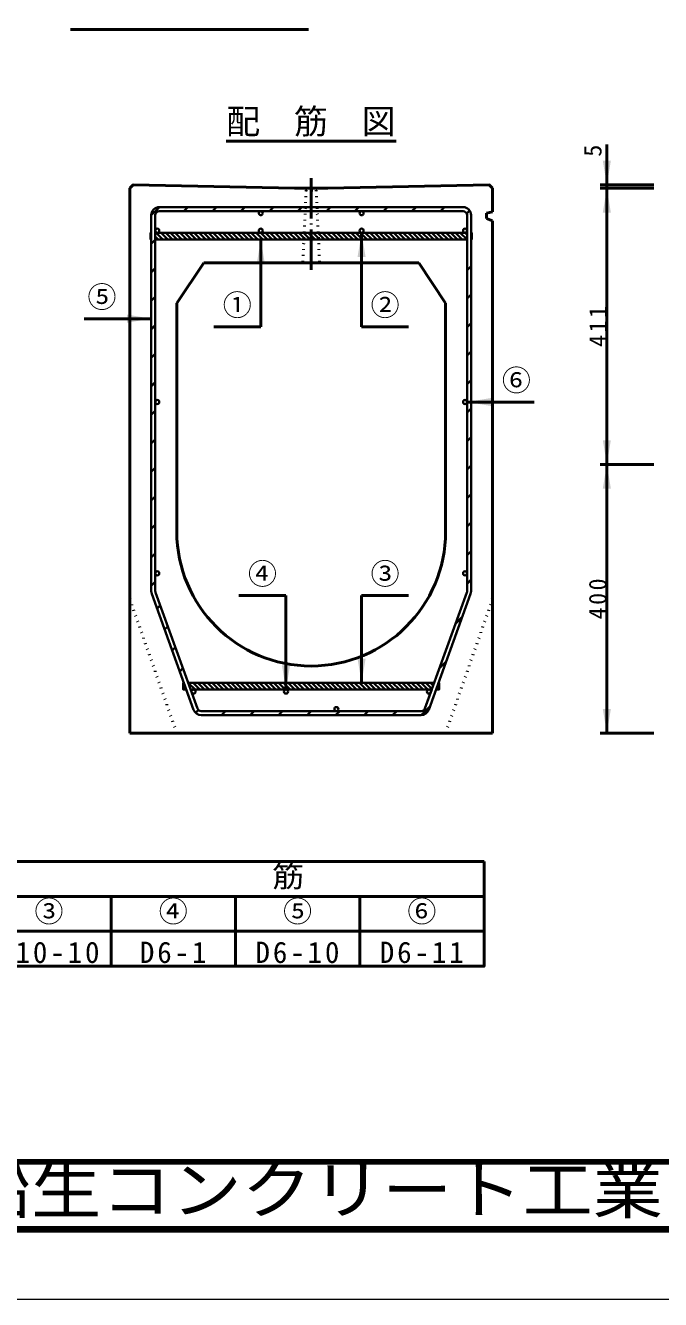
# Model space of a CAD drawing. Units: millimetres, scale not verified. Extents: x -2102 to 2102, y -1485 to 1485.
# Drawn here: x -1110 to -165, y -1485 to 411 of the extents above; entities that cross this region are included whole.
import ezdxf
from ezdxf.enums import TextEntityAlignment as Align

# ---------------------------------------------------------------- set-up
doc = ezdxf.new("R2010")
doc.units = ezdxf.units.MM
doc.header["$LTSCALE"] = 5
doc.linetypes.add('DOTTED', pattern=[1.75, 0.25, -1.5])
doc.linetypes.add('LONG_DASHED_DOTTED', pattern=[15.25, 12, -1.5, 0.25, -1.5])
doc.layers.add('0-0_V-nasSTD', color=7, linetype='Continuous', lineweight=35)
doc.layers.add('0-1_0', color=7, linetype='Continuous', lineweight=50)
doc.styles.add('ＭＳ ゴシック', font='')
doc.styles.get('ＭＳ ゴシック').set_extended_font_data('MS Gothic')

msp = doc.modelspace()

# ---------------------------------------------------------------- linework, layer by layer
at = {"layer": '0-0_V-nasSTD'}
for p, q in [((-923.724, 97.095), (-922.724, 96.095)), ((-452.724, 102.827), (-916.724, 102.827)), ((-916.724, 97.166), (-912.385, 92.827)), ((-915.314, 102.827), (-905.314, 92.827)), ((-908.243, 102.827), (-898.243, 92.827)), ((-901.172, 102.827), (-891.172, 92.827)), ((-894.101, 102.827), (-884.101, 92.827)), ((-887.03, 102.827), (-877.03, 92.827)), ((-879.959, 102.827), (-869.959, 92.827)), ((-872.888, 102.827), (-862.888, 92.827)), ((-865.817, 102.827), (-855.817, 92.827)), ((-858.746, 102.827), (-848.746, 92.827)), ((-851.674, 102.827), (-841.674, 92.827)), ((-844.603, 102.827), (-834.603, 92.827)), ((-837.532, 102.827), (-827.532, 92.827)), ((-830.461, 102.827), (-820.461, 92.827)), ((-823.39, 102.827), (-813.39, 92.827)), ((-816.319, 102.827), (-806.319, 92.827)), ((-809.248, 102.827), (-799.248, 92.827)), ((-802.177, 102.827), (-792.177, 92.827)), ((-795.106, 102.827), (-785.106, 92.827)), ((-788.035, 102.827), (-778.035, 92.827)), ((-780.964, 102.827), (-770.964, 92.827)), ((-773.893, 102.827), (-763.893, 92.827)), ((-766.822, 102.827), (-756.822, 92.827)), ((-759.751, 102.827), (-749.751, 92.827)), ((-752.68, 102.827), (-742.68, 92.827)), ((-745.608, 102.827), (-735.608, 92.827)), ((-738.537, 102.827), (-728.537, 92.827)), ((-731.466, 102.827), (-721.466, 92.827)), ((-724.395, 102.827), (-714.395, 92.827)), ((-717.324, 102.827), (-707.324, 92.827)), ((-710.253, 102.827), (-700.253, 92.827)), ((-703.182, 102.827), (-693.182, 92.827)), ((-696.111, 102.827), (-686.111, 92.827)), ((-689.04, 102.827), (-679.04, 92.827)), ((-681.969, 102.827), (-671.969, 92.827)), ((-674.898, 102.827), (-664.898, 92.827)), ((-667.827, 102.827), (-657.827, 92.827)), ((-660.756, 102.827), (-650.756, 92.827)), ((-653.685, 102.827), (-643.685, 92.827)), ((-646.614, 102.827), (-636.614, 92.827)), ((-639.542, 102.827), (-629.542, 92.827)), ((-632.471, 102.827), (-622.471, 92.827)), ((-625.4, 102.827), (-615.4, 92.827)), ((-618.329, 102.827), (-608.329, 92.827)), ((-611.258, 102.827), (-601.258, 92.827)), ((-604.187, 102.827), (-594.187, 92.827)), ((-597.116, 102.827), (-587.116, 92.827)), ((-590.045, 102.827), (-580.045, 92.827)), ((-582.974, 102.827), (-572.974, 92.827)), ((-575.903, 102.827), (-565.903, 92.827)), ((-568.832, 102.827), (-558.832, 92.827)), ((-561.761, 102.827), (-551.761, 92.827)), ((-554.69, 102.827), (-544.69, 92.827)), ((-547.619, 102.827), (-537.619, 92.827)), ((-540.548, 102.827), (-530.548, 92.827)), ((-533.476, 102.827), (-523.476, 92.827)), ((-526.405, 102.827), (-516.405, 92.827)), ((-519.334, 102.827), (-509.334, 92.827)), ((-512.263, 102.827), (-502.263, 92.827)), ((-505.192, 102.827), (-495.192, 92.827)), ((-498.121, 102.827), (-488.121, 92.827)), ((-491.05, 102.827), (-481.05, 92.827)), ((-483.979, 102.827), (-473.979, 92.827)), ((-476.908, 102.827), (-466.908, 92.827)), ((-469.837, 102.827), (-459.837, 92.827)), ((-462.766, 102.827), (-452.766, 92.827)), ((-455.695, 102.827), (-452.724, 99.856)), ((-446.724, 100.927), (-445.724, 99.927)), ((-446.724, 93.856), (-445.724, 92.856)), ((-874.639, -567.173), (-873.895, -567.917)), ((-867.568, -567.173), (-857.568, -577.173)), ((-860.497, -567.173), (-850.497, -577.173)), ((-853.426, -567.173), (-843.426, -577.173)), ((-846.355, -567.173), (-836.355, -577.173)), ((-839.284, -567.173), (-829.284, -577.173)), ((-832.213, -567.173), (-822.213, -577.173)), ((-825.142, -567.173), (-815.142, -577.173)), ((-818.071, -567.173), (-808.071, -577.173)), ((-811, -567.173), (-801, -577.173)), ((-803.928, -567.173), (-793.928, -577.173)), ((-796.857, -567.173), (-786.857, -577.173)), ((-789.786, -567.173), (-779.786, -577.173)), ((-782.715, -567.173), (-772.715, -577.173)), ((-775.644, -567.173), (-765.644, -577.173)), ((-768.573, -567.173), (-758.573, -577.173)), ((-761.502, -567.173), (-751.502, -577.173)), ((-754.431, -567.173), (-744.431, -577.173)), ((-747.36, -567.173), (-737.36, -577.173)), ((-740.289, -567.173), (-730.289, -577.173)), ((-733.218, -567.173), (-723.218, -577.173)), ((-726.147, -567.173), (-716.147, -577.173)), ((-719.076, -567.173), (-709.076, -577.173)), ((-712.005, -567.173), (-702.005, -577.173)), ((-704.934, -567.173), (-694.934, -577.173)), ((-697.862, -567.173), (-687.862, -577.173)), ((-690.791, -567.173), (-680.791, -577.173)), ((-683.72, -567.173), (-673.72, -577.173)), ((-676.649, -567.173), (-666.649, -577.173)), ((-669.578, -567.173), (-659.578, -577.173)), ((-662.507, -567.173), (-652.507, -577.173)), ((-655.436, -567.173), (-645.436, -577.173)), ((-648.365, -567.173), (-638.365, -577.173)), ((-641.294, -567.173), (-631.294, -577.173)), ((-634.223, -567.173), (-624.223, -577.173)), ((-627.152, -567.173), (-617.152, -577.173)), ((-620.081, -567.173), (-610.081, -577.173)), ((-613.01, -567.173), (-603.01, -577.173)), ((-605.939, -567.173), (-595.939, -577.173)), ((-598.867, -567.173), (-588.867, -577.173)), ((-591.796, -567.173), (-581.796, -577.173)), ((-584.725, -567.173), (-574.725, -577.173)), ((-577.654, -567.173), (-567.654, -577.173)), ((-570.583, -567.173), (-560.583, -577.173)), ((-563.512, -567.173), (-553.512, -577.173)), ((-556.441, -567.173), (-546.441, -577.173)), ((-549.37, -567.173), (-539.37, -577.173)), ((-542.299, -567.173), (-532.299, -577.173)), ((-535.228, -567.173), (-525.228, -577.173)), ((-528.157, -567.173), (-518.157, -577.173)), ((-521.086, -567.173), (-511.086, -577.173)), ((-514.015, -567.173), (-504.94, -576.247)), ((-506.944, -567.173), (-503.064, -571.052)), ((-875.163, -573.72), (-871.71, -577.173)), ((-515.399, -605.211), (-505.275, -577.173)), ((-498.378, -575.739), (-496.944, -577.173)), ((-496.502, -570.544), (-494.284, -572.761))]:
    msp.add_line(p, q, dxfattribs=at)
at = {"layer": '0-0_V-nasSTD', "lineweight": 50}
for p, q in [((-982.5, -833), (-1167.5, -833)), ((-797.5, -833), (-982.5, -833)), ((-612.5, -833), (-797.5, -833)), ((-427.5, -833), (-612.5, -833)), ((-427.5, -885), (-427.5, -833)), ((-1167.5, -885), (-982.5, -885)), ((-797.5, -885), (-612.5, -885)), ((-612.5, -937), (-612.5, -885)), ((-612.5, -885), (-427.5, -885)), ((-612.5, -989), (-612.5, -937))]:
    msp.add_line(p, q, dxfattribs=at)
at = {"layer": '0-0_V-nasSTD', "lineweight": 100}
msp.add_line((-1997.5, -1380), (1997.5, -1380), dxfattribs=at)
at = {"layer": '0-0_V-nasSTD', "lineweight": 18}
for points in [[(-2102.5, -1485), (-2102.5, 1485), (2102.5, 1485), (2102.5, -1485)], [(-2002.5, -1385), (-2002.5, 1385), (2002.5, 1385), (2002.5, -1385)]]:
    msp.add_lwpolyline(points, close=True, dxfattribs=at)
at = {"layer": '0-0_V-nasSTD'}
for points in [[(-916.724, 92.827), (-452.724, 92.827), (-452.724, 128.827), (-452.724, 102.827)], [(-867.784, -567.173), (-867.784, -567.173), (-501.663, -567.173), (-501.663, -567.173)], [(-495.284, -567.173), (-494.284, -567.173), (-494.284, -577.173), (-498.895, -577.173), (-498.895, -577.173)], [(-505.275, -577.173), (-864.173, -577.173), (-864.173, -577.173)]]:
    msp.add_lwpolyline(points, dxfattribs=at)
for points in [[(-446.724, 102.827), (-445.724, 102.827), (-445.724, 92.827), (-446.724, 92.827), (-446.724, 128.827)], [(-922.724, 92.827), (-923.724, 92.827), (-923.724, 102.827), (-922.724, 102.827), (-922.724, -430.598)], [(-870.552, -577.173), (-875.163, -577.173), (-875.163, -567.173), (-874.163, -567.173), (-859.692, -607.249)]]:
    msp.add_lwpolyline(points, close=True, dxfattribs=at)
at = {"layer": '0-0_V-nasSTD', "lineweight": 50}
for points in [[(-1537.5, -885), (-1537.5, -937), (-1352.5, -937), (-1352.5, -885), (-1352.5, -937), (-1167.5, -937), (-1167.5, -885), (-1167.5, -937), (-982.5, -937), (-982.5, -885), (-982.5, -937)], [(-982.5, -937), (-797.5, -937), (-797.5, -885), (-982.5, -885)], [(-797.5, -937), (-797.5, -885), (-797.5, -937)], [(-797.5, -937), (-612.5, -937), (-612.5, -885)], [(-612.5, -937), (-612.5, -885), (-612.5, -937)], [(-612.5, -937), (-427.5, -937), (-427.5, -885)], [(-612.5, -989), (-427.5, -989), (-427.5, -937), (-427.5, -885), (-427.5, -937)], [(-1537.5, -937), (-1537.5, -989), (-1352.5, -989), (-1352.5, -937), (-1352.5, -989), (-1167.5, -989), (-1167.5, -937), (-1167.5, -989), (-982.5, -989), (-982.5, -937), (-982.5, -989)], [(-982.5, -989), (-797.5, -989), (-797.5, -937)], [(-797.5, -989), (-797.5, -937), (-797.5, -989)], [(-797.5, -989), (-612.5, -989), (-612.5, -937)], [(-612.5, -989), (-612.5, -937), (-612.5, -989)], [(-427.5, -989), (-427.5, -937), (-427.5, -989)]]:
    msp.add_lwpolyline(points, dxfattribs=at)
at = {"layer": '0-0_V-nasSTD'}
for points in [[(-250.724, 209.874), (-244.724, 173.874), (-238.724, 209.874)], [(-250.724, 132.874), (-244.724, 168.874), (-238.724, 132.874)], [(-615.724, 66.827), (-609.724, 102.827), (-603.724, 66.827)], [(-765.724, 56.827), (-759.724, 92.827), (-753.724, 56.827)], [(-958.724, -31.139), (-958.724, -19.139), (-922.724, -25.139)], [(-452.724, -149.173), (-416.724, -155.173), (-416.724, -143.173)], [(-250.724, -206.126), (-244.724, -242.126), (-238.724, -206.126)], [(-250.724, -278.126), (-244.724, -242.126), (-238.724, -278.126)], [(-728.224, -541.173), (-722.224, -577.173), (-716.224, -541.173)], [(-615.724, -531.173), (-609.724, -567.173), (-603.724, -531.173)], [(-250.724, -606.126), (-244.724, -642.126), (-238.724, -606.126)]]:
    msp.add_solid(points, dxfattribs=at)
at = {"layer": '0-1_0'}
for p, q in [((-1042.765, 405.045), (-688.755, 405.045)), ((-811.127, 238.874), (-558.321, 238.874)), ((-244.724, 233.874), (-244.724, 173.874)), ((-174.724, 173.874), (-254.724, 173.874)), ((-244.724, 168.874), (-244.724, 173.874)), ((-954.724, -642.126), (-954.724, 168.874)), ((-709.724, 168.874), (-659.724, 168.874)), ((-414.724, 168.874), (-414.724, 133.889)), ((-174.724, 168.874), (-254.724, 168.874)), ((-423.724, 131.874), (-414.724, 133.889)), ((-423.724, 123.874), (-423.724, 131.874)), ((-423.724, 123.874), (-414.724, 120.516)), ((-414.724, -642.126), (-414.724, 120.516)), ((-609.724, -37.173), (-609.724, 102.827)), ((-759.724, -37.173), (-759.724, 92.827)), ((-844.724, 57.874), (-884.724, -2.126)), ((-844.724, 57.874), (-524.724, 57.874)), ((-524.724, 57.874), (-484.724, -2.126)), ((-884.724, -2.126), (-884.724, -342.126)), ((-484.724, -2.126), (-484.724, -342.126)), ((-1022.724, -25.139), (-922.724, -25.139)), ((-759.724, -37.173), (-829.724, -37.173)), ((-609.724, -37.173), (-539.724, -37.173)), ((-352.724, -149.173), (-452.724, -149.173)), ((-174.724, -242.126), (-254.724, -242.126)), ((-792.224, -437.173), (-722.224, -437.173)), ((-722.224, -437.173), (-722.224, -577.173)), ((-609.724, -437.173), (-609.724, -567.173)), ((-539.724, -437.173), (-609.724, -437.173)), ((-954.724, -642.126), (-414.724, -642.126)), ((-174.724, -642.126), (-254.724, -642.126))]:
    msp.add_line(p, q, dxfattribs=at)
at = {"layer": '0-1_0', "linetype": 'LONG_DASHED_DOTTED'}
msp.add_line((-684.724, 183.874), (-684.724, 42.874), dxfattribs=at)
at = {"layer": '0-1_0', "linetype": 'DOTTED'}
for p, q in [((-692.224, 165.874), (-697.224, 57.874)), ((-677.224, 165.874), (-672.224, 57.874)), ((-954.724, -442.126), (-884.724, -642.126)), ((-414.724, -442.126), (-484.724, -642.126))]:
    msp.add_line(p, q, dxfattribs=at)
at = {"layer": '0-1_0', "lineweight": 35}
for p, q in [((-910.57, 140.827), (-922.724, 128.673)), ((-910.724, 140.827), (-458.724, 140.827)), ((-458.724, 134.827), (-910.724, 134.827)), ((-910.724, 134.827), (-458.724, 134.827)), ((-868.143, 140.827), (-874.143, 134.827)), ((-825.717, 140.827), (-831.717, 134.827)), ((-783.29, 140.827), (-789.29, 134.827)), ((-740.864, 140.827), (-746.864, 134.827)), ((-698.438, 140.827), (-704.438, 134.827)), ((-656.011, 140.827), (-662.011, 134.827)), ((-613.585, 140.827), (-619.585, 134.827)), ((-571.158, 140.827), (-577.158, 134.827)), ((-528.732, 140.827), (-534.732, 134.827)), ((-486.306, 140.827), (-492.306, 134.827)), ((-448.936, 135.77), (-453.304, 131.402)), ((-922.724, 128.827), (-922.724, -430.598)), ((-916.724, 128.827), (-916.724, -430.598)), ((-916.724, -430.598), (-916.724, 128.827)), ((-452.724, -430.598), (-452.724, 128.827)), ((-452.724, 128.827), (-452.724, -430.598)), ((-446.724, -430.598), (-446.724, 128.827)), ((-923.724, 102.827), (-923.724, 92.827)), ((-922.724, 102.827), (-923.724, 102.827)), ((-452.724, 102.827), (-916.724, 102.827)), ((-923.724, 92.827), (-922.724, 92.827)), ((-916.724, 92.246), (-922.724, 86.246)), ((-452.724, 92.827), (-916.724, 92.827)), ((-446.724, 92.827), (-445.724, 92.827)), ((-916.724, 49.82), (-922.724, 43.82)), ((-446.724, 53.13), (-452.724, 47.13)), ((-916.724, 7.394), (-922.724, 1.394)), ((-446.724, 10.703), (-452.724, 4.703)), ((-916.724, -35.033), (-922.724, -41.033)), ((-446.724, -31.723), (-452.724, -37.723)), ((-446.724, -74.15), (-452.724, -80.15)), ((-916.724, -77.459), (-922.724, -83.459)), ((-916.724, -119.886), (-922.724, -125.886)), ((-446.724, -116.576), (-452.724, -122.576)), ((-916.724, -162.312), (-922.724, -168.312)), ((-452.724, -165.003), (-446.724, -159.003)), ((-916.724, -204.738), (-922.724, -210.738)), ((-452.724, -207.429), (-446.724, -201.429)), ((-452.724, -249.855), (-446.724, -243.855)), ((-916.724, -247.165), (-922.724, -253.165)), ((-916.724, -289.591), (-922.724, -295.591)), ((-452.724, -292.282), (-446.724, -286.282)), ((-916.724, -332.018), (-922.724, -338.018)), ((-452.724, -334.708), (-446.724, -328.708)), ((-916.724, -374.444), (-922.724, -380.444)), ((-452.724, -377.135), (-446.724, -371.135)), ((-916.724, -416.87), (-922.724, -422.87)), ((-452.724, -419.561), (-446.724, -413.561)), ((-859.692, -607.249), (-922.011, -434.673)), ((-854.048, -605.211), (-916.367, -432.636)), ((-854.048, -605.211), (-916.367, -432.636)), ((-515.399, -605.211), (-453.081, -432.636)), ((-453.081, -432.636), (-515.399, -605.211)), ((-509.756, -607.249), (-447.437, -434.673)), ((-909.388, -451.961), (-914.075, -456.648)), ((-469.872, -479.136), (-459.887, -469.151)), ((-898.132, -483.132), (-902.819, -487.819)), ((-886.876, -514.302), (-891.563, -518.989)), ((-875.62, -545.473), (-880.307, -550.159)), ((-493.852, -545.542), (-483.868, -535.557)), ((-875.163, -567.173), (-874.163, -567.173)), ((-875.163, -567.173), (-875.163, -577.173)), ((-867.784, -567.173), (-501.663, -567.173)), ((-875.163, -577.173), (-870.552, -577.173)), ((-864.173, -577.173), (-505.275, -577.173)), ((-521.057, -615.173), (-507.848, -601.964)), ((-856.922, -611.627), (-852.679, -607.384)), ((-848.405, -609.173), (-521.043, -609.173)), ((-848.405, -615.173), (-521.043, -615.173)), ((-818.042, -615.173), (-812.042, -609.173)), ((-775.615, -615.173), (-769.615, -609.173)), ((-733.189, -615.173), (-727.189, -609.173)), ((-690.762, -615.173), (-684.762, -609.173)), ((-648.336, -615.173), (-642.336, -609.173)), ((-605.909, -615.173), (-599.909, -609.173)), ((-563.483, -615.173), (-557.483, -609.173))]:
    msp.add_line(p, q, dxfattribs=at)
at = {"layer": '0-1_0', "lineweight": 100}
msp.add_line((-1997.5, -1280), (1997.5, -1280), dxfattribs=at)
at = {"layer": '0-1_0'}
for points in [[(-709.724, 168.874), (-949.724, 173.874), (-954.724, 168.874)], [(-659.724, 168.874), (-419.724, 173.874), (-414.724, 168.874)], [(-244.724, -642.126), (-244.724, -242.126), (-244.724, 168.874)]]:
    msp.add_lwpolyline(points, dxfattribs=at)
at = {"layer": '0-1_0', "linetype": 'DOTTED'}
for points in [[(-692.224, 165.874), (-695.224, 168.874), (-674.224, 168.874)], [(-692.224, 165.874), (-677.224, 165.874), (-674.224, 168.874)]]:
    msp.add_lwpolyline(points, dxfattribs=at)
at = {"layer": '0-1_0', "lineweight": 35}
for points in [[(-446.724, 102.827), (-445.724, 102.827), (-445.724, 92.827)], [(-495.284, -567.173), (-494.284, -567.173), (-494.284, -577.173), (-498.895, -577.173)], [(-521.043, -609.173), (-521.043, -609.173), (-848.405, -609.173)]]:
    msp.add_lwpolyline(points, dxfattribs=at)
for centre in [(-759.724, 131.827), (-609.724, 131.827), (-913.724, 105.827), (-759.724, 105.827), (-609.724, 105.827), (-455.724, 105.827), (-913.724, -149.173), (-455.724, -149.173), (-913.724, -404.173), (-455.724, -404.173), (-859.9, -580.173), (-722.224, -580.173), (-509.547, -580.173), (-647.224, -606.173)]:
    msp.add_circle(centre, 3, dxfattribs=at)
for centre, radius, start, end in [((-910.724, 128.827), 12, 90, 180), ((-910.724, 128.827), 6, 90, 180), ((-910.724, 128.827), 6, 90, 180), ((-458.724, 128.827), 12, 0, 90), ((-458.724, 128.827), 6, 0, 90), ((-458.724, 128.827), 6, 0, 90), ((-910.724, -430.598), 12, 180, 199.85521), ((-910.724, -430.598), 6, 180, 199.85521), ((-910.724, -430.598), 6, 180, 199.85522), ((-458.724, -430.598), 6, 340.14479, 0), ((-458.724, -430.598), 6, 340.14479, 0), ((-458.724, -430.598), 12, 340.14479, 0), ((-848.405, -603.173), 6, 199.85521, 270), ((-848.405, -603.173), 6, 199.85521, 270), ((-521.043, -603.173), 6, 270, 340.14479), ((-521.043, -603.173), 6, 270, 340.14479), ((-848.405, -603.173), 12, 199.85521, 270), ((-521.043, -603.173), 12, 270, 340.14479)]:
    msp.add_arc(centre, radius, start, end, dxfattribs=at)
at = {"layer": '0-1_0'}
for start, end in [(180, 270), (270, 0)]:
    msp.add_arc((-684.724, -342.126), 200, start, end, dxfattribs=at)

# ---------------------------------------------------------------- texts
at = {"layer": '0-0_V-nasSTD', "style": 'ＭＳ ゴシック'}
for s, height, p in [('配\u3000筋\u3000図', 36.95, (-811.127, 238.874)), ('⑤', 31.67, (-1017.724, -18.139)), ('①', 31.67, (-816.324, -30.173)), ('②', 31.67, (-596.324, -30.173)), ('⑥', 31.67, (-400.924, -142.173)), ('④', 31.67, (-778.824, -430.173)), ('③', 31.67, (-596.324, -430.173)), ('③', 31.67, (-1096.6, -932.6)), ('④', 31.67, (-911.6, -932.6)), ('⑤', 31.67, (-726.6, -932.6)), ('⑥', 31.67, (-541.6, -932.6))]:
    msp.add_text(s, height=height, dxfattribs=at).set_placement(p, align=Align.BOTTOM_LEFT)
msp.add_text('5', height=26.39, rotation=90, dxfattribs=at).set_placement((-244.724, 215.874), align=Align.BOTTOM_LEFT)
at = {"layer": '0-0_V-nasSTD', "style": 'ＭＳ ゴシック', "width": 1.1}
for s, height, p in [('配\u3000\u3000\u3000\u3000\u3000\u3000\u3000\u3000\u3000\u3000筋', 31.67, (-1265.46, -880.6)), ('株式会社船生コンクリート工業', 69.65, (-1624.221, -1377.45))]:
    msp.add_text(s, height=height, dxfattribs=at).set_placement(p, align=Align.BOTTOM_LEFT)
at = {"layer": '0-0_V-nasSTD', "char_height": 26.39, "attachment_point": 7, "rotation": 90, "style": 'ＭＳ ゴシック'}
for s, insert in [('\\T1.2;411', (-244.724, -67.226)), ('\\T1.2;400', (-244.724, -472.726))]:
    msp.add_mtext(s, dxfattribs=dict(at, insert=insert))
at = {"layer": '0-0_V-nasSTD', "char_height": 31.67, "attachment_point": 7, "style": 'ＭＳ ゴシック'}
for s, insert in [('\\T1.2;D10-10', (-1150.6, -984.6)), ('\\T1.2;D6-1', (-939.68, -984.6)), ('\\T1.2;D6-10', (-767.64, -984.6)), ('\\T1.2;D6-11', (-582.64, -984.6))]:
    msp.add_mtext(s, dxfattribs=dict(at, insert=insert))

doc.saveas('drawing.dxf')
